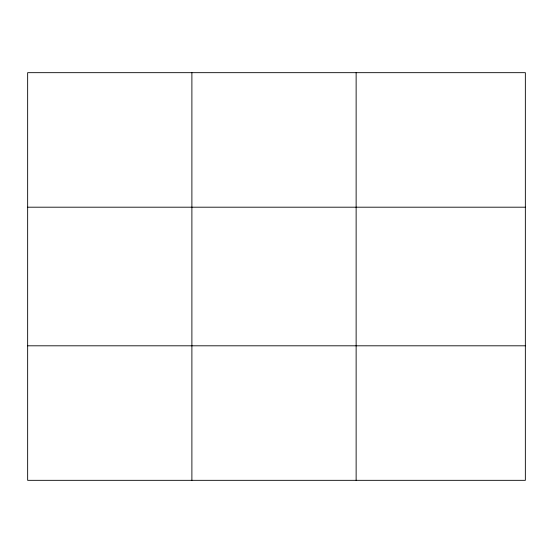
<?xml version="1.0" encoding="UTF-8"?>
<svg xmlns="http://www.w3.org/2000/svg" width="553" height="553" viewBox="0 0 553 553"><rect width="100%" height="100%" fill="white"/><g stroke="black" fill="none" stroke-linecap="round" stroke-linejoin="round"><path stroke-width="0.83" d="M191.891 72.671L191.891 480.329M356.132 72.671L356.132 480.329M525.35 207.195L525.35 72.671L27.65 72.671L27.65 480.329L525.35 480.329L525.35 207.195L27.65 207.195M27.65 345.805L525.35 345.805"/></g></svg>
